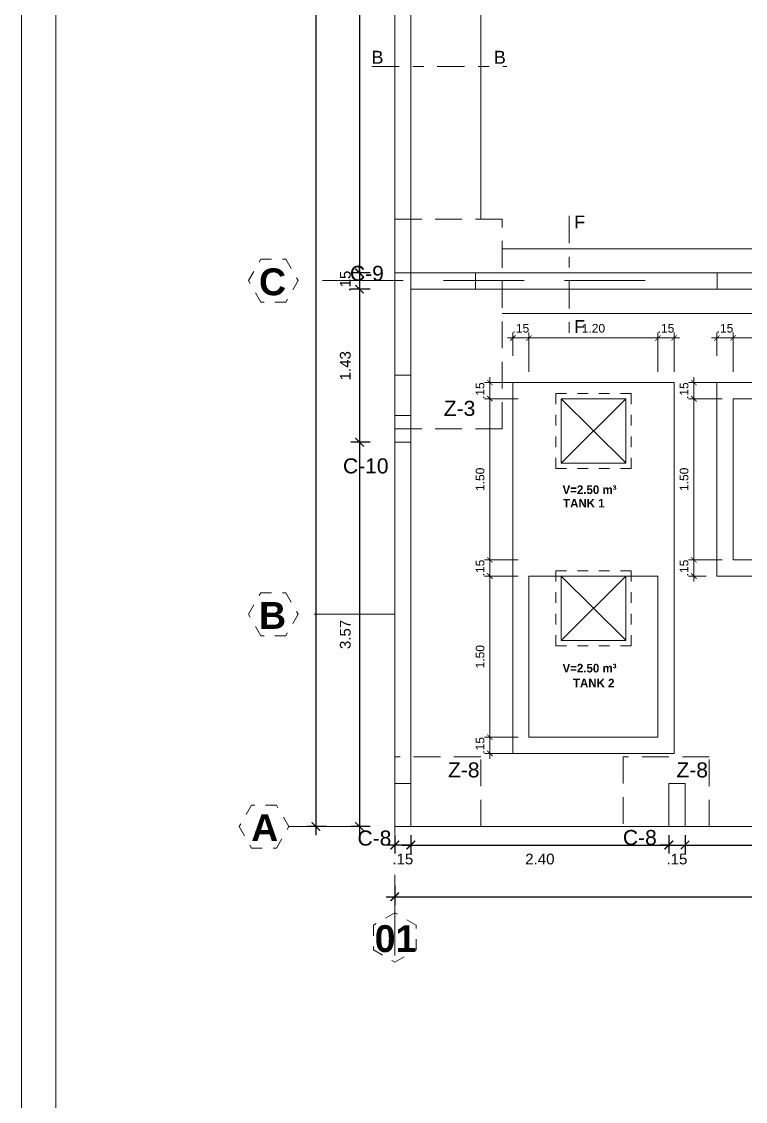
# Model space of a CAD drawing. Header units: millimetres. Extents: x -59 to 123, y 54 to 155.
# Drawn here: x 34.58 to 41.32, y 99.99 to 110.04 of the extents above; entities that cross this region are included whole.
import ezdxf

# ---------------------------------------------------------------- set-up
doc = ezdxf.new("R2010")
doc.units = ezdxf.units.MM
for name, pattern in [('ACAD_ISO02W100', [15, 12, -3]), ('CONTINUA', [0]), ('DASHDOT', [25.4, 12.7, -6.35, 0, -6.35]), ('DASHDOTX2', [50.8, 25.4, -12.7, 0, -12.7]), ('DASHED', [0.75, 0.5, -0.25]), ('RAYITAS', [0.375, 0.25, -0.125])]:
    doc.linetypes.add(name, pattern=pattern)
doc.layers.get('0').update_dxf_attribs({"lineweight": 9})
doc.layers.get('Defpoints').update_dxf_attribs({"lineweight": 0})
doc.layers.add('A-COT', color=8, linetype='Continuous')
doc.layers.add('TEXTO', color=2, linetype='Continuous')
for name, color, linetype, lineweight in [('A_mobiliario', 252, 'Continuous', 15), ('bruñas', 11, 'Continuous', 20), ('CIMENTACION', 2, 'Continuous', 40), ('COTA', 4, 'Continuous', 9), ('DET-CORTE', 86, 'Continuous', 50), ('EJES', 6, 'ACAD_ISO02W100', 5), ('muro', 5, 'Continuous', 70), ('murobajo', 7, 'Continuous', 30), ('MUROS', 7, 'Continuous', 80), ('PLUMA 1', 1, 'Continuous', 9), ('TEXTOS', 3, 'Continuous', 0), ('textura', 253, 'Continuous', 0), ('TUB.AGUA', 7, 'DASHDOTX2', 40), ('ZAPATAS', 3, 'Continuous', 25)]:
    doc.layers.add(name, color=color, linetype=linetype, lineweight=lineweight)
doc.styles.add('Henry', font='GOTHICB.TTF')
doc.styles.add('LUIS', font='arial.ttf')
doc.styles.get("Standard").update_dxf_attribs({"font": 'arial.ttf'})
doc.styles.add('STILUS', font='arial.ttf')
doc.styles.add('style1', font='arial.ttf', dxfattribs={"height": 0.1})
doc.dimstyles.new('luis', dxfattribs={"dimtxt": 0.08, "dimasz": 0.05, "dimexe": 0.05, "dimexo": 0.1, "dimgap": 0.05, "dimtad": 2, "dimzin": 4, "dimdsep": 46, "dimtxsty": 'LUIS', "dimblk": 'ARCHTICK', "dimcen": 2, "dimdle": 0.05, "dimclrd": 256, "dimclre": 256, "dimclrt": 56, "dimaunit": 1, "dimadec": 0, "dimazin": 0, "dimtfac": 1, "dimtix": 1, "dimtmove": 0, "dimatfit": 3, "dimfxl": 1, "dimlwd": -1, "dimlwe": -1, "dimarcsym": 0})
doc.dimstyles.new('luis1', dxfattribs={"dimtxt": 0.1, "dimasz": 0.08, "dimexe": 0.08, "dimexo": 0.08, "dimgap": 0.08, "dimtad": 2, "dimzin": 4, "dimdsep": 46, "dimtxsty": 'style1', "dimblk": 'ARCHTICK', "dimcen": 2, "dimdle": 0.08, "dimclrd": 256, "dimclre": 256, "dimclrt": 256, "dimadec": 0, "dimazin": 1, "dimtfac": 1, "dimtix": 1, "dimtmove": 0, "dimatfit": 3, "dimfxl": 1, "dimtolj": 1, "dimarcsym": 0})

# ---------------------------------------------------------------- blocks, each defined once
blk = doc.blocks.new('_ArchTick')
at = {"color": 0, "linetype": 'ByBlock', "const_width": 0.15}
blk.add_lwpolyline([(-0.5, -0.5), (0.5, 0.5)], dxfattribs=at)
blk = doc.blocks.new('*D1015')
at = {"layer": 'A-COT', "linetype": 'Continuous', "lineweight": -2, "transparency": 16777216}
for p, q in [((37.321, 121.632), (37.321, 102.472)), ((37.421, 121.552), (37.241, 121.552)), ((37.421, 102.552), (37.241, 102.552))]:
    blk.add_line(p, q, dxfattribs=at)
at = {"layer": 'Defpoints', "color": 0, "linetype": 'CONTINUA', "transparency": 16777216}
for p in [(38.055, 121.552), (37.321, 102.552), (38.055, 102.552)]:
    blk.add_point(p, dxfattribs=at)
at = {"layer": 'A-COT', "linetype": 'CONTINUA', "lineweight": -2, "transparency": 16777216, "xscale": 0.08, "yscale": 0.08, "zscale": 0.08}
for p, rotation in [((37.321, 121.552), 90), ((37.321, 102.552), 270)]:
    blk.add_blockref('_ArchTick', p, dxfattribs=dict(at, rotation=rotation))
at = {"layer": 'A-COT', "linetype": 'CONTINUA', "lineweight": 5, "transparency": 16777216, "insert": (37.19, 112.052), "char_height": 0.1, "attachment_point": 5, "rotation": 90, "style": 'style1'}
blk.add_mtext('\\A1;19.00', dxfattribs=at)
blk = doc.blocks.new('*D1016')
at = {"layer": 'A-COT', "linetype": 'Continuous', "lineweight": -2, "transparency": 16777216}
for p, q in [((38.055, 102.472), (38.055, 102.3)), ((38.205, 102.472), (38.205, 102.3)), ((38.055, 102.38), (37.975, 102.38)), ((38.205, 102.38), (38.055, 102.38)), ((38.205, 102.38), (38.285, 102.38))]:
    blk.add_line(p, q, dxfattribs=at)
at = {"layer": 'Defpoints', "color": 0, "linetype": 'CONTINUA', "transparency": 16777216}
for p in [(38.055, 102.552), (38.205, 102.552), (38.055, 102.38)]:
    blk.add_point(p, dxfattribs=at)
at = {"layer": 'A-COT', "linetype": 'CONTINUA', "lineweight": -2, "transparency": 16777216, "xscale": 0.08, "yscale": 0.08, "zscale": 0.08}
blk.add_blockref('_ArchTick', (38.055, 102.38), dxfattribs=at)
at = {"layer": 'A-COT', "linetype": 'CONTINUA', "lineweight": -2, "transparency": 16777216, "xscale": 0.08, "yscale": 0.08, "zscale": 0.08, "rotation": 180}
blk.add_blockref('_ArchTick', (38.205, 102.38), dxfattribs=at)
at = {"layer": 'A-COT', "linetype": 'CONTINUA', "lineweight": 5, "transparency": 16777216, "insert": (38.13, 102.249), "char_height": 0.1, "attachment_point": 5, "style": 'style1'}
blk.add_mtext('\\A1;.15', dxfattribs=at)
blk = doc.blocks.new('*D1017')
at = {"layer": 'A-COT', "linetype": 'Continuous', "lineweight": -2, "transparency": 16777216}
for p, q in [((38.055, 101.999), (38.055, 101.819)), ((46.555, 101.999), (46.555, 101.819)), ((37.975, 101.899), (46.635, 101.899))]:
    blk.add_line(p, q, dxfattribs=at)
at = {"layer": 'Defpoints', "color": 0, "linetype": 'CONTINUA', "transparency": 16777216}
for p in [(38.055, 102.552), (46.555, 102.552), (46.555, 101.899)]:
    blk.add_point(p, dxfattribs=at)
at = {"layer": 'A-COT', "linetype": 'CONTINUA', "lineweight": -2, "transparency": 16777216, "xscale": 0.08, "yscale": 0.08, "zscale": 0.08, "rotation": 180}
blk.add_blockref('_ArchTick', (38.055, 101.899), dxfattribs=at)
at = {"layer": 'A-COT', "linetype": 'CONTINUA', "lineweight": -2, "transparency": 16777216, "xscale": 0.08, "yscale": 0.08, "zscale": 0.08}
blk.add_blockref('_ArchTick', (46.555, 101.899), dxfattribs=at)
at = {"layer": 'A-COT', "linetype": 'CONTINUA', "lineweight": 5, "transparency": 16777216, "insert": (42.305, 101.768), "char_height": 0.1, "attachment_point": 5, "style": 'style1'}
blk.add_mtext('\\A1;8.50', dxfattribs=at)
blk = doc.blocks.new('*D1018')
at = {"layer": 'A-COT', "linetype": 'Continuous', "lineweight": -2, "transparency": 16777216}
for p, q in [((38.205, 102.472), (38.205, 102.3)), ((40.605, 102.472), (40.605, 102.3)), ((38.125, 102.38), (40.685, 102.38))]:
    blk.add_line(p, q, dxfattribs=at)
at = {"layer": 'Defpoints', "color": 0, "linetype": 'CONTINUA', "transparency": 16777216}
for p in [(38.205, 102.552), (40.605, 102.552), (40.605, 102.38)]:
    blk.add_point(p, dxfattribs=at)
at = {"layer": 'A-COT', "linetype": 'CONTINUA', "lineweight": -2, "transparency": 16777216, "xscale": 0.08, "yscale": 0.08, "zscale": 0.08, "rotation": 180}
blk.add_blockref('_ArchTick', (38.205, 102.38), dxfattribs=at)
at = {"layer": 'A-COT', "linetype": 'CONTINUA', "lineweight": -2, "transparency": 16777216, "xscale": 0.08, "yscale": 0.08, "zscale": 0.08}
blk.add_blockref('_ArchTick', (40.605, 102.38), dxfattribs=at)
at = {"layer": 'A-COT', "linetype": 'CONTINUA', "lineweight": 5, "transparency": 16777216, "insert": (39.405, 102.249), "char_height": 0.1, "attachment_point": 5, "style": 'style1'}
blk.add_mtext('\\A1;2.40', dxfattribs=at)
blk = doc.blocks.new('*D1019')
at = {"layer": 'A-COT', "linetype": 'Continuous', "lineweight": -2, "transparency": 16777216}
for p, q in [((40.605, 102.472), (40.605, 102.3)), ((40.755, 102.472), (40.755, 102.3)), ((40.605, 102.38), (40.525, 102.38)), ((40.605, 102.38), (40.755, 102.38)), ((40.755, 102.38), (40.835, 102.38))]:
    blk.add_line(p, q, dxfattribs=at)
at = {"layer": 'Defpoints', "color": 0, "linetype": 'CONTINUA', "transparency": 16777216}
for p in [(40.605, 102.552), (40.755, 102.552), (40.755, 102.38)]:
    blk.add_point(p, dxfattribs=at)
at = {"layer": 'A-COT', "linetype": 'CONTINUA', "lineweight": -2, "transparency": 16777216, "xscale": 0.08, "yscale": 0.08, "zscale": 0.08}
blk.add_blockref('_ArchTick', (40.605, 102.38), dxfattribs=at)
at = {"layer": 'A-COT', "linetype": 'CONTINUA', "lineweight": -2, "transparency": 16777216, "xscale": 0.08, "yscale": 0.08, "zscale": 0.08, "rotation": 180}
blk.add_blockref('_ArchTick', (40.755, 102.38), dxfattribs=at)
at = {"layer": 'A-COT', "linetype": 'CONTINUA', "lineweight": 5, "transparency": 16777216, "insert": (40.68, 102.249), "char_height": 0.1, "attachment_point": 5, "style": 'style1'}
blk.add_mtext('\\A1;.15', dxfattribs=at)
blk = doc.blocks.new('*D1020')
at = {"layer": 'A-COT', "linetype": 'Continuous', "lineweight": -2, "transparency": 16777216}
for p, q in [((40.755, 102.472), (40.755, 102.3)), ((43.3, 102.472), (43.3, 102.3)), ((40.675, 102.38), (43.38, 102.38))]:
    blk.add_line(p, q, dxfattribs=at)
at = {"layer": 'Defpoints', "color": 0, "linetype": 'CONTINUA', "transparency": 16777216}
for p in [(40.755, 102.552), (43.3, 102.552), (43.3, 102.38)]:
    blk.add_point(p, dxfattribs=at)
at = {"layer": 'A-COT', "linetype": 'CONTINUA', "lineweight": -2, "transparency": 16777216, "xscale": 0.08, "yscale": 0.08, "zscale": 0.08, "rotation": 180}
blk.add_blockref('_ArchTick', (40.755, 102.38), dxfattribs=at)
at = {"layer": 'A-COT', "linetype": 'CONTINUA', "lineweight": -2, "transparency": 16777216, "xscale": 0.08, "yscale": 0.08, "zscale": 0.08}
blk.add_blockref('_ArchTick', (43.3, 102.38), dxfattribs=at)
at = {"layer": 'A-COT', "linetype": 'CONTINUA', "lineweight": 5, "transparency": 16777216, "insert": (42.028, 102.249), "char_height": 0.1, "attachment_point": 5, "style": 'style1'}
blk.add_mtext('\\A1;2.55', dxfattribs=at)
blk = doc.blocks.new('*D685')
at = {"layer": 'A-COT', "linetype": 'Continuous', "lineweight": -2, "transparency": 16777216}
for p, q in [((37.727, 114.582), (37.727, 107.622)), ((37.827, 114.502), (37.647, 114.502)), ((37.827, 107.702), (37.647, 107.702))]:
    blk.add_line(p, q, dxfattribs=at)
at = {"layer": 'Defpoints', "color": 0, "linetype": 'CONTINUA', "transparency": 16777216}
for p in [(38.13, 114.502), (37.727, 107.702), (38.13, 107.702)]:
    blk.add_point(p, dxfattribs=at)
at = {"layer": 'A-COT', "linetype": 'CONTINUA', "lineweight": -2, "transparency": 16777216, "xscale": 0.08, "yscale": 0.08, "zscale": 0.08}
for p, rotation in [((37.727, 114.502), 90), ((37.727, 107.702), 270)]:
    blk.add_blockref('_ArchTick', p, dxfattribs=dict(at, rotation=rotation))
at = {"layer": 'A-COT', "linetype": 'CONTINUA', "lineweight": 5, "transparency": 16777216, "insert": (37.595, 111.102), "char_height": 0.1, "attachment_point": 5, "rotation": 90, "style": 'style1'}
blk.add_mtext('\\A1;6.80', dxfattribs=at)
blk = doc.blocks.new('*D686')
at = {"layer": 'A-COT', "linetype": 'Continuous', "lineweight": -2, "transparency": 16777216}
for p, q in [((37.827, 107.702), (37.647, 107.702)), ((37.727, 107.702), (37.727, 107.782)), ((37.727, 107.702), (37.727, 107.551)), ((37.827, 107.551), (37.647, 107.551)), ((37.727, 107.551), (37.727, 107.471))]:
    blk.add_line(p, q, dxfattribs=at)
at = {"layer": 'Defpoints', "color": 0, "linetype": 'CONTINUA', "transparency": 16777216}
for p in [(38.13, 107.702), (37.727, 107.551), (38.13, 107.551)]:
    blk.add_point(p, dxfattribs=at)
at = {"layer": 'A-COT', "linetype": 'CONTINUA', "lineweight": -2, "transparency": 16777216, "xscale": 0.08, "yscale": 0.08, "zscale": 0.08}
for p, rotation in [((37.727, 107.702), 270), ((37.727, 107.551), 90)]:
    blk.add_blockref('_ArchTick', p, dxfattribs=dict(at, rotation=rotation))
at = {"layer": 'A-COT', "linetype": 'CONTINUA', "lineweight": 5, "transparency": 16777216, "insert": (37.595, 107.626), "char_height": 0.1, "attachment_point": 5, "rotation": 90, "style": 'style1'}
blk.add_mtext('\\A1;.15', dxfattribs=at)
blk = doc.blocks.new('*D687')
at = {"layer": 'A-COT', "linetype": 'Continuous', "lineweight": -2, "transparency": 16777216}
for p, q in [((37.727, 107.631), (37.727, 106.047)), ((37.827, 107.551), (37.647, 107.551)), ((37.827, 106.127), (37.647, 106.127))]:
    blk.add_line(p, q, dxfattribs=at)
at = {"layer": 'Defpoints', "color": 0, "linetype": 'CONTINUA', "transparency": 16777216}
for p in [(38.13, 107.551), (37.727, 106.127), (37.98, 106.127)]:
    blk.add_point(p, dxfattribs=at)
at = {"layer": 'A-COT', "linetype": 'CONTINUA', "lineweight": -2, "transparency": 16777216, "xscale": 0.08, "yscale": 0.08, "zscale": 0.08}
for p, rotation in [((37.727, 107.551), 90), ((37.727, 106.127), 270)]:
    blk.add_blockref('_ArchTick', p, dxfattribs=dict(at, rotation=rotation))
at = {"layer": 'A-COT', "linetype": 'CONTINUA', "lineweight": 5, "transparency": 16777216, "insert": (37.595, 106.839), "char_height": 0.1, "attachment_point": 5, "rotation": 90, "style": 'style1'}
blk.add_mtext('\\A1;1.43', dxfattribs=at)
blk = doc.blocks.new('*D688')
at = {"layer": 'A-COT', "linetype": 'Continuous', "lineweight": -2, "transparency": 16777216}
for p, q in [((37.727, 106.207), (37.727, 102.472)), ((37.827, 106.127), (37.647, 106.127)), ((37.827, 102.552), (37.647, 102.552))]:
    blk.add_line(p, q, dxfattribs=at)
at = {"layer": 'Defpoints', "color": 0, "linetype": 'CONTINUA', "transparency": 16777216}
for p in [(37.98, 106.127), (37.727, 102.552), (37.98, 102.552)]:
    blk.add_point(p, dxfattribs=at)
at = {"layer": 'A-COT', "linetype": 'CONTINUA', "lineweight": -2, "transparency": 16777216, "xscale": 0.08, "yscale": 0.08, "zscale": 0.08}
for p, rotation in [((37.727, 106.127), 90), ((37.727, 102.552), 270)]:
    blk.add_blockref('_ArchTick', p, dxfattribs=dict(at, rotation=rotation))
at = {"layer": 'A-COT', "linetype": 'CONTINUA', "lineweight": 5, "transparency": 16777216, "insert": (37.595, 104.339), "char_height": 0.1, "attachment_point": 5, "rotation": 90, "style": 'style1'}
blk.add_mtext('\\A1;3.57', dxfattribs=at)
blk = doc.blocks.new('*D700')
at = {"layer": 'COTA', "transparency": 16777216}
for p, q in [((38.94, 105.032), (38.94, 105.082)), ((39.203, 105.032), (38.89, 105.032)), ((38.94, 104.882), (38.94, 105.032)), ((39.053, 104.882), (38.89, 104.882)), ((38.94, 104.882), (38.94, 104.832))]:
    blk.add_line(p, q, dxfattribs=at)
at = {"layer": 'Defpoints', "color": 0, "transparency": 16777216}
for p in [(38.94, 105.032), (39.303, 105.032), (39.153, 104.882)]:
    blk.add_point(p, dxfattribs=at)
at = {"layer": 'COTA', "transparency": 16777216, "xscale": 0.05, "yscale": 0.05, "zscale": 0.05}
for p, rotation in [((38.94, 105.032), 270), ((38.94, 104.882), 90)]:
    blk.add_blockref('_ArchTick', p, dxfattribs=dict(at, rotation=rotation))
at = {"layer": 'COTA', "color": 56, "lineweight": 5, "transparency": 16777216, "insert": (38.849, 104.957), "char_height": 0.08, "attachment_point": 5, "rotation": 90, "style": 'LUIS'}
blk.add_mtext('.15', dxfattribs=at)
blk = doc.blocks.new('*D701')
at = {"layer": 'COTA', "transparency": 16777216}
for p, q in [((39.203, 106.532), (38.89, 106.532)), ((38.94, 104.982), (38.94, 106.582)), ((39.203, 105.032), (38.89, 105.032))]:
    blk.add_line(p, q, dxfattribs=at)
at = {"layer": 'Defpoints', "color": 0, "transparency": 16777216}
for p in [(38.94, 106.532), (39.303, 106.532), (39.303, 105.032)]:
    blk.add_point(p, dxfattribs=at)
at = {"layer": 'COTA', "transparency": 16777216, "xscale": 0.05, "yscale": 0.05, "zscale": 0.05}
for p, rotation in [((38.94, 106.532), 90), ((38.94, 105.032), 270)]:
    blk.add_blockref('_ArchTick', p, dxfattribs=dict(at, rotation=rotation))
at = {"layer": 'COTA', "color": 56, "lineweight": 5, "transparency": 16777216, "insert": (38.849, 105.782), "char_height": 0.08, "attachment_point": 5, "rotation": 90, "style": 'LUIS'}
blk.add_mtext('1.50', dxfattribs=at)
blk = doc.blocks.new('*D702')
at = {"layer": 'COTA', "transparency": 16777216}
for p, q in [((38.94, 106.682), (38.94, 106.732)), ((39.203, 106.682), (38.89, 106.682)), ((38.94, 106.532), (38.94, 106.682)), ((39.203, 106.532), (38.89, 106.532)), ((38.94, 106.532), (38.94, 106.482))]:
    blk.add_line(p, q, dxfattribs=at)
at = {"layer": 'Defpoints', "color": 0, "transparency": 16777216}
for p in [(38.94, 106.682), (39.303, 106.682), (39.303, 106.532)]:
    blk.add_point(p, dxfattribs=at)
at = {"layer": 'COTA', "transparency": 16777216, "xscale": 0.05, "yscale": 0.05, "zscale": 0.05}
for p, rotation in [((38.94, 106.682), 270), ((38.94, 106.532), 90)]:
    blk.add_blockref('_ArchTick', p, dxfattribs=dict(at, rotation=rotation))
at = {"layer": 'COTA', "color": 56, "lineweight": 5, "transparency": 16777216, "insert": (38.849, 106.607), "char_height": 0.08, "attachment_point": 5, "rotation": 90, "style": 'LUIS'}
blk.add_mtext('.15', dxfattribs=at)
blk = doc.blocks.new('*D703')
at = {"layer": 'COTA', "transparency": 16777216}
for p, q in [((39.153, 107.097), (39.103, 107.097)), ((39.153, 106.932), (39.153, 107.147)), ((39.153, 107.097), (39.303, 107.097)), ((39.303, 106.782), (39.303, 107.147)), ((39.303, 107.097), (39.353, 107.097))]:
    blk.add_line(p, q, dxfattribs=at)
at = {"layer": 'Defpoints', "color": 0, "transparency": 16777216}
for p in [(39.303, 107.097), (39.153, 106.832), (39.303, 106.682)]:
    blk.add_point(p, dxfattribs=at)
at = {"layer": 'COTA', "transparency": 16777216, "xscale": 0.05, "yscale": 0.05, "zscale": 0.05}
blk.add_blockref('_ArchTick', (39.153, 107.097), dxfattribs=at)
at = {"layer": 'COTA', "transparency": 16777216, "xscale": 0.05, "yscale": 0.05, "zscale": 0.05, "rotation": 180}
blk.add_blockref('_ArchTick', (39.303, 107.097), dxfattribs=at)
at = {"layer": 'COTA', "color": 56, "lineweight": 5, "transparency": 16777216, "insert": (39.228, 107.187), "char_height": 0.08, "attachment_point": 5, "style": 'LUIS'}
blk.add_mtext('.15', dxfattribs=at)
blk = doc.blocks.new('*D704')
at = {"layer": 'COTA', "transparency": 16777216}
for p, q in [((39.253, 107.097), (40.553, 107.097)), ((39.303, 106.782), (39.303, 107.147)), ((40.503, 106.782), (40.503, 107.147))]:
    blk.add_line(p, q, dxfattribs=at)
at = {"layer": 'Defpoints', "color": 0, "transparency": 16777216}
for p in [(40.503, 107.097), (39.303, 106.682), (40.503, 106.682)]:
    blk.add_point(p, dxfattribs=at)
at = {"layer": 'COTA', "transparency": 16777216, "xscale": 0.05, "yscale": 0.05, "zscale": 0.05, "rotation": 180}
blk.add_blockref('_ArchTick', (39.303, 107.097), dxfattribs=at)
at = {"layer": 'COTA', "transparency": 16777216, "xscale": 0.05, "yscale": 0.05, "zscale": 0.05}
blk.add_blockref('_ArchTick', (40.503, 107.097), dxfattribs=at)
at = {"layer": 'COTA', "color": 56, "lineweight": 5, "transparency": 16777216, "insert": (39.903, 107.187), "char_height": 0.08, "attachment_point": 5, "style": 'LUIS'}
blk.add_mtext('1.20', dxfattribs=at)
blk = doc.blocks.new('*D705')
at = {"layer": 'COTA', "transparency": 16777216}
for p, q in [((40.503, 107.097), (40.453, 107.097)), ((40.503, 106.782), (40.503, 107.147)), ((40.503, 107.097), (40.653, 107.097)), ((40.653, 106.782), (40.653, 107.147)), ((40.653, 107.097), (40.703, 107.097))]:
    blk.add_line(p, q, dxfattribs=at)
at = {"layer": 'Defpoints', "color": 0, "transparency": 16777216}
for p in [(40.653, 107.097), (40.503, 106.682), (40.653, 106.682)]:
    blk.add_point(p, dxfattribs=at)
at = {"layer": 'COTA', "transparency": 16777216, "xscale": 0.05, "yscale": 0.05, "zscale": 0.05}
blk.add_blockref('_ArchTick', (40.503, 107.097), dxfattribs=at)
at = {"layer": 'COTA', "transparency": 16777216, "xscale": 0.05, "yscale": 0.05, "zscale": 0.05, "rotation": 180}
blk.add_blockref('_ArchTick', (40.653, 107.097), dxfattribs=at)
at = {"layer": 'COTA', "color": 56, "lineweight": 5, "transparency": 16777216, "insert": (40.578, 107.187), "char_height": 0.08, "attachment_point": 5, "style": 'LUIS'}
blk.add_mtext('.15', dxfattribs=at)
blk = doc.blocks.new('*D706')
at = {"layer": 'COTA', "transparency": 16777216}
for p, q in [((39.203, 104.882), (38.89, 104.882)), ((38.94, 104.932), (38.94, 103.332)), ((39.203, 103.382), (38.89, 103.382))]:
    blk.add_line(p, q, dxfattribs=at)
at = {"layer": 'Defpoints', "color": 0, "transparency": 16777216}
for p in [(39.303, 104.882), (38.94, 103.382), (39.303, 103.382)]:
    blk.add_point(p, dxfattribs=at)
at = {"layer": 'COTA', "transparency": 16777216, "xscale": 0.05, "yscale": 0.05, "zscale": 0.05}
for p, rotation in [((38.94, 104.882), 90), ((38.94, 103.382), 270)]:
    blk.add_blockref('_ArchTick', p, dxfattribs=dict(at, rotation=rotation))
at = {"layer": 'COTA', "color": 56, "lineweight": 5, "transparency": 16777216, "insert": (38.849, 104.132), "char_height": 0.08, "attachment_point": 5, "rotation": 90, "style": 'LUIS'}
blk.add_mtext('1.50', dxfattribs=at)
blk = doc.blocks.new('*D707')
at = {"layer": 'COTA', "transparency": 16777216}
for p, q in [((39.203, 103.382), (38.89, 103.382)), ((38.94, 103.382), (38.94, 103.432)), ((38.94, 103.382), (38.94, 103.232)), ((39.203, 103.232), (38.89, 103.232)), ((38.94, 103.232), (38.94, 103.182))]:
    blk.add_line(p, q, dxfattribs=at)
at = {"layer": 'Defpoints', "color": 0, "transparency": 16777216}
for p in [(39.303, 103.382), (38.94, 103.232), (39.303, 103.232)]:
    blk.add_point(p, dxfattribs=at)
at = {"layer": 'COTA', "transparency": 16777216, "xscale": 0.05, "yscale": 0.05, "zscale": 0.05}
for p, rotation in [((38.94, 103.382), 270), ((38.94, 103.232), 90)]:
    blk.add_blockref('_ArchTick', p, dxfattribs=dict(at, rotation=rotation))
at = {"layer": 'COTA', "color": 56, "lineweight": 5, "transparency": 16777216, "insert": (38.849, 103.307), "char_height": 0.08, "attachment_point": 5, "rotation": 90, "style": 'LUIS'}
blk.add_mtext('.15', dxfattribs=at)
blk = doc.blocks.new('*D708')
at = {"layer": 'COTA', "transparency": 16777216}
for p, q in [((40.838, 105.032), (40.838, 105.082)), ((41.102, 105.032), (40.788, 105.032)), ((40.838, 104.882), (40.838, 105.032)), ((40.952, 104.882), (40.788, 104.882)), ((40.838, 104.882), (40.838, 104.832))]:
    blk.add_line(p, q, dxfattribs=at)
at = {"layer": 'Defpoints', "color": 0, "transparency": 16777216}
for p in [(40.838, 105.032), (41.202, 105.032), (41.052, 104.882)]:
    blk.add_point(p, dxfattribs=at)
at = {"layer": 'COTA', "transparency": 16777216, "xscale": 0.05, "yscale": 0.05, "zscale": 0.05}
for p, rotation in [((40.838, 105.032), 270), ((40.838, 104.882), 90)]:
    blk.add_blockref('_ArchTick', p, dxfattribs=dict(at, rotation=rotation))
at = {"layer": 'COTA', "color": 56, "lineweight": 5, "transparency": 16777216, "insert": (40.747, 104.957), "char_height": 0.08, "attachment_point": 5, "rotation": 90, "style": 'LUIS'}
blk.add_mtext('.15', dxfattribs=at)
blk = doc.blocks.new('*D709')
at = {"layer": 'COTA', "transparency": 16777216}
for p, q in [((41.102, 106.532), (40.788, 106.532)), ((40.838, 104.982), (40.838, 106.582)), ((41.102, 105.032), (40.788, 105.032))]:
    blk.add_line(p, q, dxfattribs=at)
at = {"layer": 'Defpoints', "color": 0, "transparency": 16777216}
for p in [(40.838, 106.532), (41.202, 106.532), (41.202, 105.032)]:
    blk.add_point(p, dxfattribs=at)
at = {"layer": 'COTA', "transparency": 16777216, "xscale": 0.05, "yscale": 0.05, "zscale": 0.05}
for p, rotation in [((40.838, 106.532), 90), ((40.838, 105.032), 270)]:
    blk.add_blockref('_ArchTick', p, dxfattribs=dict(at, rotation=rotation))
at = {"layer": 'COTA', "color": 56, "lineweight": 5, "transparency": 16777216, "insert": (40.747, 105.782), "char_height": 0.08, "attachment_point": 5, "rotation": 90, "style": 'LUIS'}
blk.add_mtext('1.50', dxfattribs=at)
blk = doc.blocks.new('*D710')
at = {"layer": 'COTA', "transparency": 16777216}
for p, q in [((40.838, 106.682), (40.838, 106.732)), ((41.102, 106.682), (40.788, 106.682)), ((40.838, 106.532), (40.838, 106.682)), ((41.102, 106.532), (40.788, 106.532)), ((40.838, 106.532), (40.838, 106.482))]:
    blk.add_line(p, q, dxfattribs=at)
at = {"layer": 'Defpoints', "color": 0, "transparency": 16777216}
for p in [(40.838, 106.682), (41.202, 106.682), (41.202, 106.532)]:
    blk.add_point(p, dxfattribs=at)
at = {"layer": 'COTA', "transparency": 16777216, "xscale": 0.05, "yscale": 0.05, "zscale": 0.05}
for p, rotation in [((40.838, 106.682), 270), ((40.838, 106.532), 90)]:
    blk.add_blockref('_ArchTick', p, dxfattribs=dict(at, rotation=rotation))
at = {"layer": 'COTA', "color": 56, "lineweight": 5, "transparency": 16777216, "insert": (40.747, 106.607), "char_height": 0.08, "attachment_point": 5, "rotation": 90, "style": 'LUIS'}
blk.add_mtext('.15', dxfattribs=at)
blk = doc.blocks.new('*D711')
at = {"layer": 'COTA', "transparency": 16777216}
for p, q in [((41.052, 107.097), (41.002, 107.097)), ((41.052, 106.932), (41.052, 107.147)), ((41.052, 107.097), (41.202, 107.097)), ((41.202, 106.782), (41.202, 107.147)), ((41.202, 107.097), (41.252, 107.097))]:
    blk.add_line(p, q, dxfattribs=at)
at = {"layer": 'Defpoints', "color": 0, "transparency": 16777216}
for p in [(41.202, 107.097), (41.052, 106.832), (41.202, 106.682)]:
    blk.add_point(p, dxfattribs=at)
at = {"layer": 'COTA', "transparency": 16777216, "xscale": 0.05, "yscale": 0.05, "zscale": 0.05}
blk.add_blockref('_ArchTick', (41.052, 107.097), dxfattribs=at)
at = {"layer": 'COTA', "transparency": 16777216, "xscale": 0.05, "yscale": 0.05, "zscale": 0.05, "rotation": 180}
blk.add_blockref('_ArchTick', (41.202, 107.097), dxfattribs=at)
at = {"layer": 'COTA', "color": 56, "lineweight": 5, "transparency": 16777216, "insert": (41.127, 107.187), "char_height": 0.08, "attachment_point": 5, "style": 'LUIS'}
blk.add_mtext('.15', dxfattribs=at)
blk = doc.blocks.new('*D712')
at = {"layer": 'COTA', "transparency": 16777216}
for p, q in [((41.152, 107.097), (42.452, 107.097)), ((41.202, 106.782), (41.202, 107.147)), ((42.402, 106.782), (42.402, 107.147))]:
    blk.add_line(p, q, dxfattribs=at)
at = {"layer": 'Defpoints', "color": 0, "transparency": 16777216}
for p in [(42.402, 107.097), (41.202, 106.682), (42.402, 106.682)]:
    blk.add_point(p, dxfattribs=at)
at = {"layer": 'COTA', "transparency": 16777216, "xscale": 0.05, "yscale": 0.05, "zscale": 0.05, "rotation": 180}
blk.add_blockref('_ArchTick', (41.202, 107.097), dxfattribs=at)
at = {"layer": 'COTA', "transparency": 16777216, "xscale": 0.05, "yscale": 0.05, "zscale": 0.05}
blk.add_blockref('_ArchTick', (42.402, 107.097), dxfattribs=at)
at = {"layer": 'COTA', "color": 56, "lineweight": 5, "transparency": 16777216, "insert": (41.802, 107.187), "char_height": 0.08, "attachment_point": 5, "style": 'LUIS'}
blk.add_mtext('1.20', dxfattribs=at)

msp = doc.modelspace()

# ---------------------------------------------------------------- linework, layer by layer
at = {"lineweight": 5}
for p, q in [((39.6034, 106.5318), (40.2034, 105.9366)), ((39.6034, 105.9318), (40.2034, 106.5318)), ((39.6034, 104.8818), (40.2034, 104.2866)), ((39.6034, 104.2818), (40.2034, 104.8818))]:
    msp.add_line(p, q, dxfattribs=at)
for points in [[(39.1534, 103.2318), (40.6534, 103.2318), (40.6534, 106.6818), (39.1534, 106.6818)], [(41.0516, 104.8818), (42.5516, 104.8818), (42.5516, 106.6818), (41.0516, 106.6818)], [(41.2016, 105.0318), (42.4016, 105.0318), (42.4016, 106.5318), (41.2016, 106.5318)], [(39.3034, 103.3818), (40.5034, 103.3818), (40.5034, 104.8818), (39.3034, 104.8818)]]:
    msp.add_lwpolyline(points, close=True, dxfattribs=at)
at = {"linetype": 'Continuous', "lineweight": 5, "ltscale": 0.6}
for points in [[(39.6034, 105.9318), (40.2034, 105.9318), (40.2034, 106.5318), (39.6034, 106.5318)], [(39.6034, 104.2818), (40.2034, 104.2818), (40.2034, 104.8818), (39.6034, 104.8818)]]:
    msp.add_lwpolyline(points, close=True, dxfattribs=at)
at = {"layer": 'A_mobiliario', "color": 6, "lineweight": 5}
for points in [[(38.2053, 107.7017), (38.0553, 107.7017), (38.0553, 106.7517), (38.2053, 106.7517)], [(38.0553, 102.9517), (38.2053, 102.9517), (38.2053, 102.5517), (38.0553, 102.5517)], [(40.6053, 102.9517), (40.7553, 102.9517), (40.7553, 102.5517), (40.6053, 102.5517)]]:
    msp.add_lwpolyline(points, close=True, dxfattribs=at)
at = {"layer": 'bruñas', "color": 6, "lineweight": 5}
msp.add_lwpolyline([(38.2053, 106.3767), (38.2053, 106.1267), (38.0553, 106.1267), (38.0553, 106.3767)], close=True, dxfattribs=at)
at = {"layer": 'CIMENTACION', "lineweight": 5}
for p, q in [((38.8553, 112.0267), (38.8553, 108.201)), ((41.4803, 107.926), (39.0553, 107.926)), ((41.4803, 107.326), (39.0553, 107.326))]:
    msp.add_line(p, q, dxfattribs=at)
at = {"layer": 'Defpoints', "lineweight": 5, "ltscale": 0.5}
msp.add_lwpolyline([(34.5836, 94.9209), (78.8336, 94.9209), (78.8336, 124.7036), (34.5836, 124.7036)], close=True, dxfattribs=at)
at = {"layer": 'DET-CORTE', "lineweight": 5, "ltscale": 0.5}
msp.add_lwpolyline([(34.9016, 95.2389), (78.5157, 95.2389), (78.5157, 124.3856), (34.9016, 124.3856)], close=True, dxfattribs=at)
at = {"layer": 'EJES', "linetype": 'DASHED', "lineweight": 5, "ltscale": 1.5}
for p, q in [((38.0553, 122.3529), (38.0553, 101.1941)), ((40.3836, 107.6304), (37.1268, 107.6304)), ((38.0553, 104.5267), (37.1268, 104.5267)), ((37.0687, 102.5517), (40.3254, 102.5517)), ((37.0687, 102.5517), (40.3254, 102.5517))]:
    msp.add_line(p, q, dxfattribs=at)
at = {"layer": 'EJES', "lineweight": 5, "ltscale": 0.003}
for points in [[(36.8098, 107.4307), (36.6946, 107.6304), (36.8098, 107.83), (37.0404, 107.83), (37.1556, 107.6304), (37.0404, 107.4307)], [(36.8098, 104.3271), (36.6946, 104.5267), (36.8098, 104.7263), (37.0404, 104.7263), (37.1556, 104.5267), (37.0404, 104.3271)], [(36.9534, 102.3521), (37.0687, 102.5517), (36.9534, 102.7513), (36.7229, 102.7513), (36.6076, 102.5517), (36.7229, 102.3521)], [(36.9534, 102.3521), (37.0687, 102.5517), (36.9534, 102.7513), (36.7229, 102.7513), (36.6076, 102.5517), (36.7229, 102.3521)], [(38.2549, 101.6352), (38.0553, 101.7505), (37.8557, 101.6352), (37.8557, 101.4047), (38.0553, 101.2894), (38.2549, 101.4047)]]:
    msp.add_lwpolyline(points, close=True, dxfattribs=at)
at = {"layer": 'muro', "color": 251, "lineweight": 5, "ltscale": 0.25}
for p, q in [((38.0553, 102.9517), (38.0553, 106.1267)), ((38.2053, 106.1267), (38.2053, 102.9517)), ((38.2053, 102.5517), (40.6053, 102.5517)), ((40.7553, 102.5517), (43.3003, 102.5517))]:
    msp.add_line(p, q, dxfattribs=at)
at = {"layer": 'murobajo', "lineweight": 5}
for p, q in [((38.0553, 102.9517), (38.0553, 102.5517)), ((38.2053, 102.9517), (38.2053, 102.5517)), ((40.6053, 102.9517), (40.6053, 102.5517)), ((40.7553, 102.9517), (40.6053, 102.9517)), ((40.7553, 102.9517), (40.7553, 102.5517)), ((38.2053, 102.5517), (38.0553, 102.5517)), ((40.7553, 102.5517), (40.6053, 102.5517))]:
    msp.add_line(p, q, dxfattribs=at)
at = {"layer": 'MUROS', "linetype": 'CONTINUA', "lineweight": 5}
for p, q in [((38.0553, 121.5517), (38.0553, 106.1267)), ((38.2053, 113.2517), (38.2053, 107.7017)), ((38.8053, 107.7017), (38.2053, 107.7017)), ((38.8053, 107.551), (38.8053, 107.7017)), ((41.0553, 107.551), (41.0553, 107.7017)), ((41.0553, 107.7017), (43.5053, 107.7017)), ((38.2053, 107.551), (38.2053, 106.1267)), ((38.8053, 107.551), (38.2053, 107.551)), ((41.0553, 107.551), (42.0553, 107.551))]:
    msp.add_line(p, q, dxfattribs=at)
at = {"layer": 'MUROS', "lineweight": 5}
msp.add_line((38.2053, 106.1267), (38.0553, 106.1267), dxfattribs=at)
at = {"layer": 'PLUMA 1', "lineweight": 5}
for p, q in [((38.8053, 107.7017), (41.0553, 107.7017)), ((38.8053, 107.7017), (41.0553, 107.7017)), ((38.8053, 107.5517), (41.0553, 107.5517))]:
    msp.add_line(p, q, dxfattribs=at)
at = {"layer": 'textura', "linetype": 'DASHED', "lineweight": 5, "ltscale": 0.005}
for points in [[(39.5534, 105.8818), (40.2534, 105.8818), (40.2534, 106.5818), (39.5534, 106.5818)], [(39.5534, 104.2318), (40.2534, 104.2318), (40.2534, 104.9318), (39.5534, 104.9318)]]:
    msp.add_lwpolyline(points, close=True, dxfattribs=at)
at = {"layer": 'TUB.AGUA', "linetype": 'DASHDOT', "lineweight": 5, "ltscale": 0.02}
for points in [[(37.843, 109.6219), (39.0975, 109.6219)], [(39.6764, 108.2333), (39.6764, 107.1463)]]:
    msp.add_lwpolyline(points, dxfattribs=at)
at = {"layer": 'ZAPATAS', "linetype": 'RAYITAS', "lineweight": 5}
for points in [[(38.0553, 106.251), (39.0553, 106.251), (39.0553, 108.201), (38.0553, 108.201)], [(38.0553, 102.551), (38.8553, 102.551), (38.8553, 103.201), (38.0553, 103.201)], [(40.1803, 102.551), (40.9803, 102.551), (40.9803, 103.201), (40.1803, 103.201)]]:
    msp.add_lwpolyline(points, close=True, dxfattribs=at)

# ---------------------------------------------------------------- texts
at = {"layer": 'EJES', "lineweight": 5, "char_height": 0.25, "width": 0.015384, "attachment_point": 2, "style": 'STILUS'}
for s, insert in [('{\\fArial|b1|i0|c0|p34;C}', (36.918, 107.7444)), ('{\\fArial|b1|i0|c0|p34;B}', (36.918, 104.6408)), ('{\\fArial|b1|i0|c0|p34;A}', (36.8452, 102.6658)), ('{\\fArial|b1|i0|c0|p34;A}', (36.8452, 102.6658)), ('{\\fArial|b1|i0|c0|p34;01}', (38.0624, 101.634))]:
    msp.add_mtext(s, dxfattribs=dict(at, insert=insert))
at = {"layer": 'TEXTO', "lineweight": 5, "style": 'LUIS'}
for s, p in [('C-9', (37.6383, 107.6285)), ('Z-3', (38.511, 106.3724)), ('C-10', (37.5732, 105.837)), ('Z-8', (38.5502, 103.0088)), ('Z-8', (40.6752, 103.0088)), ('C-8', (37.7082, 102.3745)), ('C-8', (40.1774, 102.3798))]:
    msp.add_text(s, height=0.14, dxfattribs=at).set_placement(p)
at = {"layer": 'TEXTOS', "lineweight": 5, "ltscale": 0.002, "style": 'Henry'}
for s, p in [('V=2.50 m³', (39.6155, 105.6457)), ('TANK 1', (39.6209, 105.5204)), ('V=2.50 m³', (39.6155, 103.9854)), ('TANK 2', (39.7127, 103.847))]:
    msp.add_text(s, height=0.08, dxfattribs=at).set_placement(p)
at = {"layer": 'TUB.AGUA', "linetype": 'CONTINUA', "lineweight": 5}
for s, p in [('B', (37.8384, 109.649)), ('B', (38.9766, 109.649)), ('F', (39.724, 108.1157)), ('F', (39.724, 107.1436))]:
    msp.add_text(s, height=0.12, dxfattribs=at).set_placement(p)

# ---------------------------------------------------------------- dimensions: what is measured, and where the dimension line sits
at = {"layer": 'A-COT', "linetype": 'CONTINUA', "lineweight": 5}
for base, p1, p2, override, picture, middle in [((37.3211, 102.5517), (38.0553, 121.5517), (38.0553, 102.5517), {"dimfxl": 0.1, "dimfxlon": 1, "dimarcsym": 2}, '*D1015', (37.19, 112.0517)), ((37.7265, 107.7017), (38.1298, 114.5017), (38.1298, 107.7017), {"dimtmove": 1, "dimfxl": 0.1, "dimfxlon": 1, "dimarcsym": 2}, '*D685', (37.5954, 111.1017)), ((37.7265, 107.551), (38.1298, 107.7017), (38.1298, 107.551), {"dimtmove": 1, "dimfxl": 0.1, "dimfxlon": 1, "dimarcsym": 2}, '*D686', (37.5954, 107.6263)), ((37.7265029, 102.5516907), (37.9798324, 106.1266906), (37.9798324, 102.5516907), {"dimtmove": 1, "dimfxl": 0.1, "dimfxlon": 1, "dimarcsym": 2}, '*D688', (37.5954115, 104.3391907))]:
    dim = msp.add_linear_dim(base=base, p1=p1, p2=p2, angle=90, dimstyle='luis1', override=override, dxfattribs=at)
    dim.commit()
    dim.dimension.update_dxf_attribs({"geometry": picture, "text_midpoint": middle})
dim = msp.add_linear_dim(base=(37.7265, 106.1267), p1=(38.1298, 107.551), p2=(37.9798, 106.1267), angle=90, text='1.43', dimstyle='luis1', override={"dimtmove": 1, "dimfxl": 0.1, "dimfxlon": 1, "dimarcsym": 2}, dxfattribs=at)
dim.commit()
dim.dimension.update_dxf_attribs({"geometry": '*D687', "text_midpoint": (37.5954, 106.8388)})
for base, p1, p2, override, picture, middle in [((38.0553, 102.38), (38.2053, 102.5517), (38.0553, 102.5517), {"dimfxl": 0.1, "dimfxlon": 1, "dimarcsym": 2}, '*D1016', (38.1303, 102.249)), ((46.5553, 101.8994), (38.0553, 102.5517), (46.5553, 102.5517), {"dimfxl": 0.1, "dimfxlon": 1, "dimarcsym": 2}, '*D1017', (42.3053, 101.7684)), ((40.6053, 102.38), (38.2053, 102.5517), (40.6053, 102.5517), {"dimtmove": 1, "dimfxl": 0.1, "dimfxlon": 1, "dimarcsym": 2}, '*D1018', (39.4053, 102.249)), ((40.7553, 102.38), (40.6053, 102.5517), (40.7553, 102.5517), {"dimtmove": 1, "dimfxl": 0.1, "dimfxlon": 1, "dimarcsym": 2}, '*D1019', (40.6803, 102.249)), ((43.30029351, 102.38003869), (40.7552935, 102.55169066), (43.30029351, 102.55169066), {"dimtmove": 1, "dimfxl": 0.1, "dimfxlon": 1, "dimarcsym": 2}, '*D1020', (42.0277935, 102.24898139))]:
    dim = msp.add_linear_dim(base=base, p1=p1, p2=p2, dimstyle='luis1', override=override, dxfattribs=at)
    dim.commit()
    dim.dimension.update_dxf_attribs({"geometry": picture, "text_midpoint": middle})
at = {"layer": 'COTA', "lineweight": 5}
for base, p1, p2, picture, middle in [((39.3034, 107.0966), (39.1534, 106.8318), (39.3034, 106.6818), '*D703', (39.2284, 107.1874)), ((40.5034, 107.0966), (39.3034, 106.6818), (40.5034, 106.6818), '*D704', (39.9034, 107.1874)), ((40.6534, 107.0966), (40.5034, 106.6818), (40.6534, 106.6818), '*D705', (40.5784, 107.1874)), ((41.2016, 107.0966), (41.0516, 106.8318), (41.2016, 106.6818), '*D711', (41.1266, 107.1874)), ((42.4016, 107.0966), (41.2016, 106.6818), (42.4016, 106.6818), '*D712', (41.8016, 107.1874))]:
    dim = msp.add_linear_dim(base=base, p1=p1, p2=p2, dimstyle='luis', dxfattribs=at)
    dim.commit()
    dim.dimension.update_dxf_attribs({"geometry": picture, "text_midpoint": middle})
for base, p1, p2, angle, picture, middle in [((38.9398, 106.6818), (39.3034, 106.5318), (39.3034, 106.6818), 270, '*D702', (38.8489, 106.6068)), ((40.8379, 106.6818), (41.2016, 106.5318), (41.2016, 106.6818), 270, '*D710', (40.7471, 106.6068)), ((38.9398, 106.5318), (39.3034, 105.0318), (39.3034, 106.5318), 270, '*D701', (38.8489, 105.7818)), ((40.8379, 106.5318), (41.2016, 105.0318), (41.2016, 106.5318), 270, '*D709', (40.7471, 105.7818)), ((38.9398, 105.0318), (39.1534, 104.8818), (39.3034, 105.0318), 270, '*D700', (38.8489, 104.9568)), ((40.8379, 105.0318), (41.0516, 104.8818), (41.2016, 105.0318), 270, '*D708', (40.7471, 104.9568)), ((38.9398, 103.3818), (39.3034, 104.8818), (39.3034, 103.3818), 90, '*D706', (38.8489, 104.1318)), ((38.9398, 103.2318), (39.3034, 103.3818), (39.3034, 103.2318), 90, '*D707', (38.8489, 103.3068))]:
    dim = msp.add_linear_dim(base=base, p1=p1, p2=p2, angle=angle, dimstyle='luis', dxfattribs=at)
    dim.commit()
    dim.dimension.update_dxf_attribs({"geometry": picture, "text_midpoint": middle})

doc.saveas('drawing.dxf')
